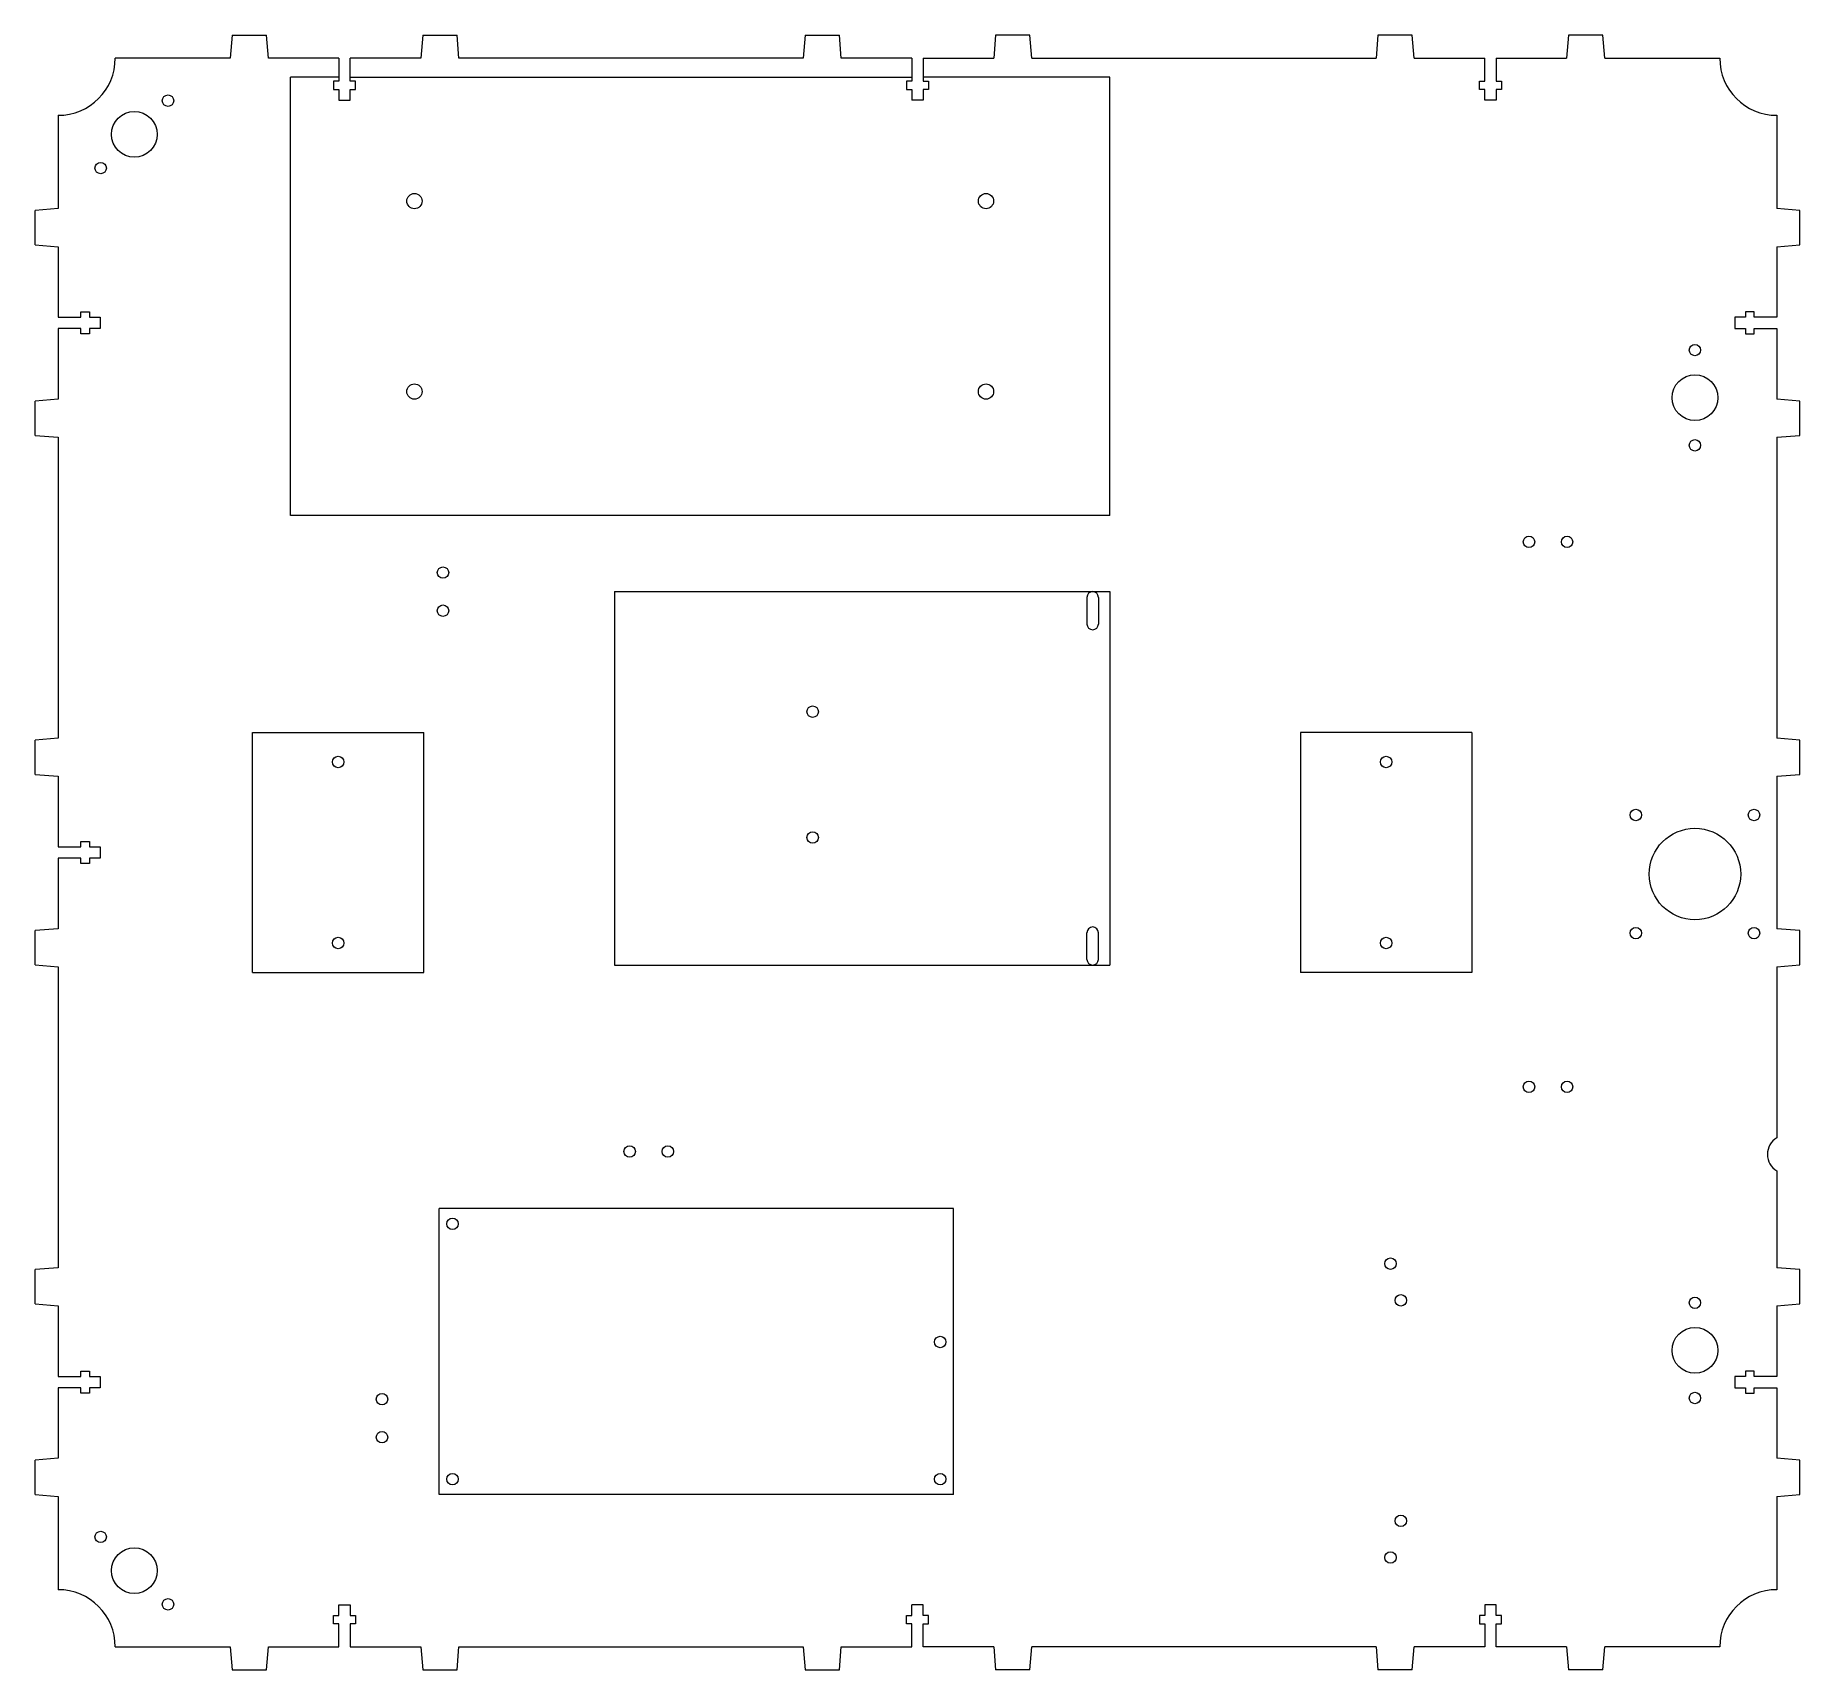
# Model space of a CAD drawing. Header units: millimetres. Extents: x -232 to 232, y -214 to 214.
import ezdxf

# ---------------------------------------------------------------- set-up
doc = ezdxf.new("R2010")
doc.units = ezdxf.units.MM

msp = doc.modelspace()

# ---------------------------------------------------------------- linework, layer by layer
at = {"color": 7, "linetype": 'Continuous', "lineweight": 15}
for p, q in [((-179.85, 214.45), (-180.35, 208.45)), ((-179.85, 214.45), (-170.85, 214.45)), ((-170.35, 208.45), (-170.85, 214.45)), ((-129.85, 214.45), (-130.35, 208.45)), ((-129.85, 214.45), (-120.85, 214.45)), ((-120.35, 208.45), (-120.85, 214.45)), ((-29.5, 214.45), (-30, 208.45)), ((-29.5, 214.45), (-20.5, 214.45)), ((-20, 208.45), (-20.5, 214.45)), ((20.5, 214.45), (20, 208.45)), ((29.5, 214.45), (20.5, 214.45)), ((30, 208.45), (29.5, 214.45)), ((120.85, 214.45), (120.35, 208.45)), ((129.85, 214.45), (120.85, 214.45)), ((130.35, 208.45), (129.85, 214.45)), ((170.85, 214.45), (170.35, 208.45)), ((179.85, 214.45), (170.85, 214.45)), ((180.35, 208.45), (179.85, 214.45)), ((-180.35, 208.45), (-210.53, 208.45)), ((-151.85, 208.45), (-170.35, 208.45)), ((-151.85, 208.45), (-151.85, 202.45)), ((-148.85, 202.45), (-148.85, 208.45)), ((-130.35, 208.45), (-148.85, 208.45)), ((-30, 208.45), (-120.35, 208.45)), ((-1.5, 208.45), (-20, 208.45)), ((-1.5, 208.45), (-1.5, 202.45)), ((1.5, 208.45), (20, 208.45)), ((1.5, 208.45), (1.5, 202.45)), ((30, 208.45), (120.35, 208.45)), ((130.35, 208.45), (148.85, 208.45)), ((148.85, 202.45), (148.85, 208.45)), ((151.85, 208.45), (170.35, 208.45)), ((151.85, 208.45), (151.85, 202.45)), ((180.35, 208.45), (210.53, 208.45)), ((-164.53, 88.45), (-164.53, 203.45)), ((-151.85, 203.45), (-164.53, 203.45)), ((-153.25, 202.45), (-153.25, 200.25)), ((-151.85, 202.45), (-153.25, 202.45)), ((-153.25, 200.25), (-151.85, 200.25)), ((-151.85, 200.25), (-151.85, 197.45)), ((-148.85, 203.45), (-1.5, 203.45)), ((-147.45, 202.45), (-148.85, 202.45)), ((-148.85, 200.25), (-147.45, 200.25)), ((-148.85, 197.45), (-148.85, 200.25)), ((-147.45, 200.25), (-147.45, 202.45)), ((-2.9, 202.45), (-2.9, 200.25)), ((-1.5, 202.45), (-2.9, 202.45)), ((-2.9, 200.25), (-1.5, 200.25)), ((-1.5, 200.25), (-1.5, 197.45)), ((50.48, 203.45), (1.5, 203.45)), ((1.5, 202.45), (2.9, 202.45)), ((2.9, 200.25), (1.5, 200.25)), ((1.5, 200.25), (1.5, 197.45)), ((2.9, 202.45), (2.9, 200.25)), ((50.48, 88.45), (50.48, 203.45)), ((147.45, 200.25), (147.45, 202.45)), ((147.45, 202.45), (148.85, 202.45)), ((148.85, 200.25), (147.45, 200.25)), ((148.85, 197.45), (148.85, 200.25)), ((151.85, 202.45), (153.25, 202.45)), ((153.25, 200.25), (151.85, 200.25)), ((151.85, 200.25), (151.85, 197.45)), ((153.25, 202.45), (153.25, 200.25)), ((-151.85, 197.45), (-148.85, 197.45)), ((1.5, 197.45), (-1.5, 197.45)), ((151.85, 197.45), (148.85, 197.45)), ((-225.53, 193.45), (-225.53, 168.97)), ((225.53, 193.45), (225.53, 168.97)), ((-225.53, 168.97), (-231.53, 168.47)), ((-231.53, 159.47), (-231.53, 168.47)), ((231.53, 168.47), (225.53, 168.97)), ((231.53, 159.47), (231.53, 168.47)), ((-231.53, 159.47), (-225.53, 158.97)), ((-225.53, 158.97), (-225.53, 140.47)), ((225.53, 158.97), (231.53, 159.47)), ((225.53, 158.97), (225.53, 140.47)), ((-225.53, 140.47), (-219.53, 140.47)), ((-219.53, 140.47), (-219.53, 141.87)), ((-219.53, 141.87), (-217.32, 141.87)), ((-217.32, 141.87), (-217.32, 140.47)), ((-217.32, 140.47), (-214.53, 140.47)), ((-214.53, 140.47), (-214.53, 137.47)), ((214.53, 140.47), (214.53, 137.47)), ((217.32, 140.47), (214.53, 140.47)), ((217.32, 141.87), (217.32, 140.47)), ((219.53, 141.87), (217.32, 141.87)), ((219.53, 140.47), (219.53, 141.87)), ((225.53, 140.47), (219.53, 140.47)), ((-219.53, 137.47), (-225.53, 137.47)), ((-225.53, 137.47), (-225.53, 118.97)), ((-219.53, 136.07), (-219.53, 137.47)), ((-217.32, 136.07), (-219.53, 136.07)), ((-214.53, 137.47), (-217.32, 137.47)), ((-217.32, 137.47), (-217.32, 136.07)), ((214.53, 137.47), (217.32, 137.47)), ((217.32, 137.47), (217.32, 136.07)), ((217.32, 136.07), (219.53, 136.07)), ((219.53, 137.47), (225.53, 137.47)), ((219.53, 136.07), (219.53, 137.47)), ((225.53, 137.47), (225.53, 118.97)), ((-225.53, 118.97), (-231.53, 118.47)), ((-231.53, 109.47), (-231.53, 118.47)), ((231.53, 118.47), (225.53, 118.97)), ((231.53, 109.47), (231.53, 118.47)), ((-231.53, 109.47), (-225.53, 108.97)), ((-225.53, 108.97), (-225.53, 30)), ((225.53, 108.97), (231.53, 109.47)), ((225.53, 108.97), (225.53, 30)), ((50.48, 88.45), (-164.53, 88.45)), ((-79.53, 68.45), (50.48, 68.45)), ((-79.53, 68.45), (-79.53, -29.55)), ((44.48, 66.95), (44.48, 59.95)), ((47.48, 66.95), (47.48, 59.95)), ((50.48, 68.45), (50.48, -29.55)), ((-225.53, 30), (-231.53, 29.5)), ((-231.53, 20.5), (-231.53, 29.5)), ((-174.53, -31.5), (-174.53, 31.5)), ((-174.53, 31.5), (-129.53, 31.5)), ((-129.53, -31.5), (-129.53, 31.5)), ((145.47, 31.5), (100.47, 31.5)), ((100.47, 31.5), (100.47, -31.5)), ((145.47, 31.5), (145.47, -31.5)), ((231.53, 29.5), (225.53, 30)), ((231.53, 20.5), (231.53, 29.5)), ((-231.53, 20.5), (-225.53, 20)), ((-225.53, 20), (-225.53, 1.5)), ((225.53, 20), (231.53, 20.5)), ((225.53, 20), (225.53, -20)), ((-225.53, 1.5), (-219.53, 1.5)), ((-219.53, 1.5), (-219.53, 2.9)), ((-219.53, 2.9), (-217.32, 2.9)), ((-217.32, 2.9), (-217.32, 1.5)), ((-217.32, 1.5), (-214.53, 1.5)), ((-214.53, 1.5), (-214.53, -1.5)), ((-219.53, -1.5), (-225.53, -1.5)), ((-225.53, -1.5), (-225.53, -20)), ((-219.53, -2.9), (-219.53, -1.5)), ((-217.32, -2.9), (-219.53, -2.9)), ((-214.53, -1.5), (-217.32, -1.5)), ((-217.32, -1.5), (-217.32, -2.9)), ((-225.53, -20), (-231.53, -20.5)), ((-231.53, -29.5), (-231.53, -20.5)), ((44.48, -28.05), (44.48, -21.05)), ((47.48, -28.05), (47.48, -21.05)), ((231.53, -20.5), (225.53, -20)), ((231.53, -29.5), (231.53, -20.5)), ((-231.53, -29.5), (-225.53, -30)), ((-225.53, -30), (-225.53, -108.97)), ((-174.53, -31.5), (-129.53, -31.5)), ((-79.53, -29.55), (50.48, -29.55)), ((145.47, -31.5), (100.47, -31.5)), ((225.53, -30), (231.53, -29.5)), ((225.53, -30), (225.53, -74.89)), ((225.53, -83.56), (225.53, -108.97)), ((-125.53, -168.45), (-125.53, -93.45)), ((9.47, -93.45), (-125.53, -93.45)), ((9.47, -168.45), (9.47, -93.45)), ((-225.53, -108.97), (-231.53, -109.47)), ((-231.53, -118.47), (-231.53, -109.47)), ((231.53, -109.47), (225.53, -108.97)), ((231.53, -118.47), (231.53, -109.47)), ((-231.53, -118.47), (-225.53, -118.97)), ((-225.53, -118.97), (-225.53, -137.47)), ((225.53, -118.97), (231.53, -118.47)), ((225.53, -118.97), (225.53, -137.47)), ((-225.53, -137.47), (-219.53, -137.47)), ((-219.53, -137.47), (-219.53, -136.07)), ((-219.53, -136.07), (-217.32, -136.07)), ((-217.32, -136.07), (-217.32, -137.47)), ((-217.32, -137.47), (-214.53, -137.47)), ((-214.53, -137.47), (-214.53, -140.47)), ((214.53, -137.47), (214.53, -140.47)), ((217.32, -137.47), (214.53, -137.47)), ((217.32, -136.07), (217.32, -137.47)), ((219.53, -136.07), (217.32, -136.07)), ((219.53, -137.47), (219.53, -136.07)), ((225.53, -137.47), (219.53, -137.47)), ((-219.53, -140.47), (-225.53, -140.47)), ((-225.53, -140.47), (-225.53, -158.97)), ((-219.53, -141.87), (-219.53, -140.47)), ((-217.32, -141.87), (-219.53, -141.87)), ((-214.53, -140.47), (-217.32, -140.47)), ((-217.32, -140.47), (-217.32, -141.87)), ((214.53, -140.47), (217.32, -140.47)), ((217.32, -140.47), (217.32, -141.87)), ((217.32, -141.87), (219.53, -141.87)), ((219.53, -140.47), (225.53, -140.47)), ((219.53, -141.87), (219.53, -140.47)), ((225.53, -140.47), (225.53, -158.97)), ((-225.53, -158.97), (-231.53, -159.47)), ((-231.53, -168.47), (-231.53, -159.47)), ((231.53, -159.47), (225.53, -158.97)), ((231.53, -168.47), (231.53, -159.47)), ((-231.53, -168.47), (-225.53, -168.97)), ((-225.53, -168.97), (-225.53, -193.45)), ((9.47, -168.45), (-125.53, -168.45)), ((225.53, -168.97), (231.53, -168.47)), ((225.53, -168.97), (225.53, -193.45)), ((-151.85, -200.25), (-151.85, -197.45)), ((-151.85, -197.45), (-148.85, -197.45)), ((-148.85, -197.45), (-148.85, -200.25)), ((-1.5, -200.25), (-1.5, -197.45)), ((1.5, -197.45), (-1.5, -197.45)), ((1.5, -200.25), (1.5, -197.45)), ((148.85, -197.45), (148.85, -200.25)), ((151.85, -197.45), (148.85, -197.45)), ((151.85, -200.25), (151.85, -197.45)), ((-153.25, -202.45), (-153.25, -200.25)), ((-153.25, -200.25), (-151.85, -200.25)), ((-151.85, -202.45), (-153.25, -202.45)), ((-151.85, -208.45), (-151.85, -202.45)), ((-148.85, -200.25), (-147.45, -200.25)), ((-147.45, -202.45), (-148.85, -202.45)), ((-148.85, -202.45), (-148.85, -208.45)), ((-147.45, -200.25), (-147.45, -202.45)), ((-2.9, -202.45), (-2.9, -200.25)), ((-2.9, -200.25), (-1.5, -200.25)), ((-1.5, -202.45), (-2.9, -202.45)), ((-1.5, -208.45), (-1.5, -202.45)), ((2.9, -200.25), (1.5, -200.25)), ((1.5, -202.45), (2.9, -202.45)), ((1.5, -208.45), (1.5, -202.45)), ((2.9, -202.45), (2.9, -200.25)), ((147.45, -200.25), (147.45, -202.45)), ((148.85, -200.25), (147.45, -200.25)), ((147.45, -202.45), (148.85, -202.45)), ((148.85, -202.45), (148.85, -208.45)), ((153.25, -200.25), (151.85, -200.25)), ((151.85, -202.45), (153.25, -202.45)), ((151.85, -208.45), (151.85, -202.45)), ((153.25, -202.45), (153.25, -200.25)), ((-210.53, -208.45), (-180.35, -208.45)), ((-180.35, -208.45), (-179.85, -214.45)), ((-170.85, -214.45), (-170.35, -208.45)), ((-170.35, -208.45), (-151.85, -208.45)), ((-148.85, -208.45), (-130.35, -208.45)), ((-130.35, -208.45), (-129.85, -214.45)), ((-120.85, -214.45), (-120.35, -208.45)), ((-120.35, -208.45), (-30, -208.45)), ((-30, -208.45), (-29.5, -214.45)), ((-20.5, -214.45), (-20, -208.45)), ((-20, -208.45), (-1.5, -208.45)), ((20, -208.45), (1.5, -208.45)), ((20, -208.45), (20.5, -214.45)), ((29.5, -214.45), (30, -208.45)), ((120.35, -208.45), (30, -208.45)), ((120.35, -208.45), (120.85, -214.45)), ((129.85, -214.45), (130.35, -208.45)), ((148.85, -208.45), (130.35, -208.45)), ((170.35, -208.45), (151.85, -208.45)), ((170.35, -208.45), (170.85, -214.45)), ((179.85, -214.45), (180.35, -208.45)), ((210.53, -208.45), (180.35, -208.45)), ((-179.85, -214.45), (-170.85, -214.45)), ((-129.85, -214.45), (-120.85, -214.45)), ((-29.5, -214.45), (-20.5, -214.45)), ((29.5, -214.45), (20.5, -214.45)), ((129.85, -214.45), (120.85, -214.45)), ((179.85, -214.45), (170.85, -214.45))]:
    msp.add_line(p, q, dxfattribs=at)
for centre, radius in [((-196.69, 197.29), 1.5), ((-205.53, 188.45), 6), ((-214.36, 179.61), 1.5), ((-132.03, 170.95), 2), ((17.98, 170.95), 2), ((204.03, 131.85), 1.5), ((204.03, 119.35), 6), ((-132.03, 120.95), 2), ((17.98, 120.95), 2), ((204.03, 106.85), 1.5), ((160.47, 81.5), 1.5), ((170.47, 81.5), 1.5), ((-124.53, 73.45), 1.5), ((-124.53, 63.45), 1.5), ((-27.52, 36.95), 1.5), ((-152.03, 23.75), 1.5), ((122.97, 23.75), 1.5), ((188.53, 9.85), 1.5), ((219.53, 9.85), 1.5), ((-27.52, 3.95), 1.5), ((204.03, -5.65), 12), ((-152.03, -23.75), 1.5), ((122.97, -23.75), 1.5), ((188.53, -21.15), 1.5), ((219.53, -21.15), 1.5), ((160.47, -61.5), 1.5), ((170.47, -61.5), 1.5), ((-75.53, -78.45), 1.5), ((-65.53, -78.45), 1.5), ((-122.03, -97.45), 1.5), ((124.12, -107.89), 1.5), ((126.83, -117.52), 1.5), ((204.03, -118.15), 1.5), ((204.03, -130.65), 6), ((5.97, -128.45), 1.5), ((-140.53, -143.45), 1.5), ((204.03, -143.15), 1.5), ((-140.53, -153.45), 1.5), ((-122.03, -164.45), 1.5), ((5.97, -164.45), 1.5), ((126.83, -175.38), 1.5), ((-214.36, -179.61), 1.5), ((-205.53, -188.45), 6), ((124.12, -185.01), 1.5), ((-196.69, -197.29), 1.5)]:
    msp.add_circle(centre, radius, dxfattribs=at)
for centre, radius, start, end in [((-225.53, 208.45), 15, 270, 0), ((225.53, 208.45), 15, 180, 270), ((45.98, 66.95), 1.5, 0, 180), ((45.98, 59.95), 1.5, 180, 0), ((45.98, -21.05), 1.5, 0, 180), ((45.98, -28.05), 1.5, 180, 0), ((228.03, -79.22), 5, 120, 240), ((-225.53, -208.45), 15, 0, 90), ((225.53, -208.45), 15, 90, 180)]:
    msp.add_arc(centre, radius, start, end, dxfattribs=at)

doc.saveas('drawing.dxf')
